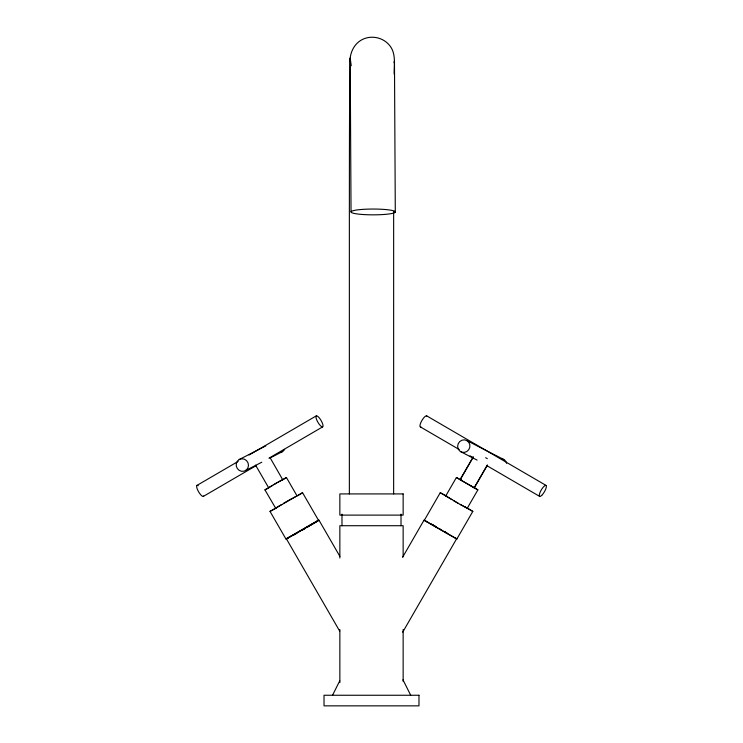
<?xml version="1.0" encoding="UTF-8"?>
<svg xmlns="http://www.w3.org/2000/svg" width="743" height="743" viewBox="0 0 743 743"><rect width="100%" height="100%" fill="white"/><g stroke="black" fill="none" stroke-linecap="round" stroke-linejoin="round"><path stroke-width="1.11" d="M393.651 211.69L393.641 493.919M394.152 74.105C394.069 64.158 396.372 52.781 388.97 44.673C382.469 37.317 371.277 35.088 362.463 39.444C353.557 43.865 349.368 53.951 349.981 63.536C349.34 115.128 349.433 166.729 349.359 218.321L349.359 493.919M394.096 62.774L394.468 60.87L395.295 212.108A22.16 2.898 0 0 1 360.81 214.346A22.16 2.898 0 0 1 363.401 209.34A22.16 2.898 0 0 1 395.267 212.108M332.539 695.253L339.737 680.857M402.567 557.324L423.984 520.23L425.405 520.88M466.966 507.822L472.808 511.407L456.908 538.935L424.355 520.23L440.255 492.702L447.082 496.343M452.023 499.649L445.791 495.878L456.388 477.526L460.892 479.932L460.14 479.653M460.075 479.644L473.133 457.029M473.31 457.029L460.261 479.644L461.858 480.47M487.232 465.137L474.183 487.752L473.56 487.473M471.22 486.173L474.359 487.752L487.417 465.137M462.768 505.825L467.273 508.231L477.87 489.878L474.015 487.51M402.706 632.172L456.536 538.935L455.589 538.313M275.653 508.221L264.945 489.878L279.433 481.343M292.528 498.284L297.033 495.878L286.436 477.526L282.581 479.894M291.953 535.731L285.906 538.944L270.015 511.407L302.559 492.702L318.459 520.23L301.519 530.288M275.542 508.231L279.396 505.862M302.559 492.702L297.692 495.702M285.906 538.944L318.459 520.23M339.718 631.169L286.464 538.935L319.016 520.23L339.848 556.321M319.016 520.23L314.14 523.239M272.737 485.281L268.641 487.752L255.583 465.137M280.195 505.398L281.783 504.46M310.463 525.412L313.174 523.815M196.997 485.393L238.104 461.431M249.128 455.004L316.304 415.857M203.35 496.398L255.991 465.731M268.929 458.19L322.666 426.872A6.353 1.83 59.7 0 0 319.304 417.891A6.353 1.83 59.7 0 0 316.49 419.34A6.353 1.83 59.7 0 0 322.666 426.872M307.119 527.363L309.562 525.942M273.879 484.538L276.693 482.913M283.538 503.317L291.962 498.479M302.076 530.288L305.484 528.319M298.166 532.211L300.664 530.781M278.151 482.151L286.436 477.526M292.733 535.294L296.503 533.158M293.29 535.294L297.061 533.158M279.786 481.223L282.674 479.653L270.257 458.013M268.762 487.854L264.945 489.878M276.052 508.203L270.015 511.407M239.153 459.564L265.79 445.893M245.515 470.57L261.787 462.23M270.025 457.994L282.386 451.651M287.885 538.285L286.464 538.935M477.87 489.878L456.388 477.526M445.791 495.878L446.729 496.315M472.808 511.407L460.279 504.413M456.536 538.935L423.984 520.23M466.966 440.636A6.362 6.093 -62.8 0 1 466.762 451.558A6.362 6.093 -62.8 0 1 457.642 446.246A6.362 6.093 -62.8 0 1 466.966 440.636L503.847 459.564M460.614 451.651L477.099 460.112M473.746 487.473L474.294 487.752M426.166 521.298L427.68 522.125M472.762 486.934L461.347 480.452M485.662 457.716L487.306 458.645M432.129 524.409L434.952 526.007M430.81 523.871L436.243 526.963M462.211 505.63L440.255 492.702M453.778 500.782L458.05 503.252M439.596 528.886L441.305 529.87M426.696 415.857L546.003 485.393M420.334 426.872L459.146 449.487M470.096 455.868L473.077 457.604M487.009 465.731L539.65 496.398M445.011 531.802L446.645 532.75M444.639 531.802L447.082 533.223M460.484 479.922L461.533 480.452M465.332 507.005L467.273 508.231M455.961 538.313L456.908 538.935M402.985 679.826L410.693 695.253M351.216 65.737L350.194 58.065L351.03 211.746M403.143 556.851L403.143 525.71L339.857 525.71L339.857 558.002M403.143 629.516L403.143 681.415M401.016 514.147L401.016 525.71M341.984 514.147L341.984 525.71M339.857 629.516L339.857 682.566M203.666 495.99A6.353 1.83 59.7 0 1 198.149 491.002A6.353 1.83 59.7 0 1 198.232 485.708M284.597 449.385A6.362 6.093 62.8 0 1 280.919 452.264M420.863 426.9A6.353 1.83 -59.7 0 1 421.885 420.529A6.353 1.83 -59.7 0 1 427.002 416.266M502.37 458.951A6.362 6.093 -62.8 0 1 506.633 463.344M403.143 493.919L339.857 493.919L339.857 515.113L403.143 515.113L403.143 493.919M418.978 695.253L324.022 695.253L324.022 705.85L418.978 705.85L418.978 695.253M236.367 463.344A6.362 6.093 62.8 0 0 244.048 471.183A6.362 6.093 62.8 0 0 246.602 460.679A6.362 6.093 62.8 0 0 236.367 463.344M541.731 495.377A6.353 1.83 -59.7 0 0 546.319 485.792A6.353 1.83 -59.7 0 0 540.43 491.513A6.353 1.83 -59.7 0 0 541.731 495.377"/></g></svg>
